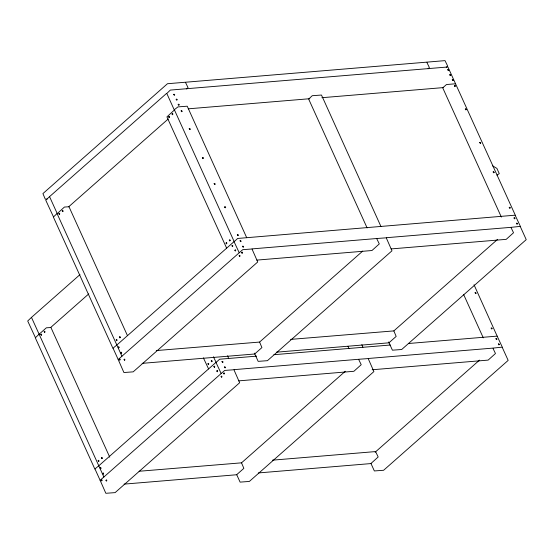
<?xml version="1.0" encoding="UTF-8"?>
<svg xmlns="http://www.w3.org/2000/svg" width="554" height="554" viewBox="0 0 554 554"><rect width="100%" height="100%" fill="white"/><g stroke="black" fill="none" stroke-linecap="round" stroke-linejoin="round"><path stroke-width="0.83" d="M239.231 252.756L234.079 241.752L237.652 238.462L515.289 215.167L447.909 66.979L170.341 90.08L166.809 93.46L174.212 109.803L177.966 106.887L187.231 106.209L246.71 237.708M56.917 213.664L53.378 217.05L112.898 348.258L116.603 345.246M127.448 335.606L69.001 206.76L64.423 207.051L57.131 213.74L116.852 345.024L233.899 241.773M38.856 334.429L35.311 337.815L94.831 469.016L98.543 466.004M109.74 457.154L50.94 327.525L46.356 327.809L39.105 334.207L98.792 465.782L215.831 362.531M174.462 109.976L234.148 241.551M113.106 348.334L118.189 359.539L242.735 249.667L252.001 248.988L257.721 261.987L133.175 371.852L123.909 372.53L118.189 359.539M116.852 345.024L121.935 356.229M95.039 469.093L100.122 480.297L224.668 370.432L233.933 369.753L239.653 382.745L115.107 492.617L105.842 493.295L100.122 480.297M98.792 465.782L103.875 476.987M256.647 356.139L219.585 359.227L216.012 362.51L221.164 373.521M228.643 358.473L227.618 355.82M380.965 226.538L321.486 95.039L312.221 95.71L308.675 99.097L367.122 227.943M362.898 347.296L361.866 344.643M511.238 227.32L520.372 226.371L515.213 215.368M408.367 343.515L497.153 336.126L474.023 284.763M493.171 348.085L502.305 347.129L497.153 336.126M49.292 196.857L45.767 200.243L53.419 216.752M166.588 93.391L49.548 196.642L57.166 213.442M186.663 88.986L188.028 87.636L185.417 82.234L167.46 83.73L42.914 193.602L45.248 199.121L47.166 199.059M174.212 110.198L166.92 116.887L226.648 248.171M68.654 206.808L168.243 118.958M31.232 317.622L27.7 321.001L35.352 337.518M79.977 274.618L31.481 317.4L39.105 334.207M50.587 327.566L88.744 293.911M428.09 68.821L429.371 67.553L426.753 62.152L185.728 82.214M446.268 67.38L447.639 66.037L445.028 60.628L427.072 62.124M442.971 87.629L446.469 84.54L455.533 83.786M156.29 350.571L259.591 342.067L362.718 251.087M139.082 471.26L241.523 462.832L345.301 371.27M290.538 339.401L393.846 330.897L497.617 239.342M375.113 452.23L479.549 360.1M496.952 175.14L499.272 173.637L496.903 168.409L492.464 165.736M188.256 108.826L309.797 98.709M321.867 97.705L443.408 87.594M252.105 248.891L376.672 238.525L379.289 243.926L371.963 250.519L256.841 260.103M376.983 238.497L386.256 237.818L391.976 250.81L267.43 360.682L258.164 361.36L254.431 353.14M386.36 237.714L510.926 227.348L513.537 232.749L506.218 239.349L391.096 248.926M142.129 363.355L254.667 353.992L261.924 347.593L259.591 342.067M276.384 352.185L388.922 342.815L396.172 336.423L393.846 330.897M273.891 354.705L390.258 345.024M234.037 369.65L358.604 359.283L361.222 364.684L353.895 371.284L238.781 380.861M358.923 359.255L368.188 358.576L373.908 371.575L249.362 481.44L240.097 482.119L236.703 474.646M368.292 358.48L492.859 348.113L495.477 353.514L488.15 360.107L372.17 369.76M272.478 460.159L375.57 451.579L378.181 456.981L370.855 463.58L258.316 472.943M124.061 484.12L236.606 474.75L243.857 468.359L241.523 462.832M520.296 226.565L526.231 239.64L401.685 349.505L392.412 350.183L388.686 341.97M502.236 347.33L508.163 360.398L383.617 470.27L374.352 470.948L370.958 463.476M216.081 362.316L213.38 356.734M208.581 368.929L203.38 357.856M442.591 87.539L501.356 217.078M463.705 294.659L483.289 337.843M347.988 346.347L349.062 348.708M40.885 334.512C41.515 337.033 42.263 332.753 40.885 334.512M41.176 334.609L41.488 334.928L41.197 334.54M44.147 331.624C44.784 334.145 45.532 329.872 44.147 331.624M44.445 331.721L44.756 332.047L44.445 331.721M58.946 213.747C59.583 216.268 60.331 211.995 58.946 213.747M59.243 213.844L59.555 214.169L59.243 213.844M62.214 210.866C62.851 213.387 63.592 209.107 62.214 210.866M62.512 210.963L62.824 211.282L62.512 210.963M98.134 460.727C98.771 463.241 99.512 458.968 98.134 460.727M98.432 460.824L98.744 461.143L98.432 460.824M100.17 467.943C100.807 470.464 101.555 466.184 100.17 467.943M100.468 468.04L100.78 468.359L100.468 468.04M101.403 457.839C102.04 460.36 102.781 456.087 101.403 457.839M101.701 457.936L102.012 458.262L101.701 457.936M101.209 480.138C101.839 482.659 102.587 478.379 101.209 480.138M101.5 480.235L101.811 480.553L101.5 480.235M102.836 473.372C103.466 475.893 104.214 471.613 102.836 473.372M103.127 473.469L103.439 473.788L103.127 473.469M106.008 480.29C106.645 482.811 107.393 478.531 106.008 480.29M106.306 480.387L106.617 480.706L106.306 480.387M116.202 339.962C116.839 342.483 117.58 338.21 116.202 339.962M116.499 340.059L116.804 340.385L116.513 339.99M118.237 347.178C118.875 349.699 119.616 345.426 118.237 347.178M118.535 347.275L118.847 347.6L118.535 347.275M119.47 337.081C120.1 339.602 120.848 335.322 119.47 337.081M119.761 337.178L120.073 337.497L119.761 337.178M119.276 359.373C119.906 361.894 120.654 357.621 119.276 359.373M119.567 359.47L119.879 359.795L119.567 359.47M120.897 352.614C121.534 355.128 122.282 350.855 120.897 352.614M121.194 352.711L121.506 353.03L121.194 352.711M124.075 359.525C124.712 362.046 125.453 357.773 124.075 359.525M124.373 359.622L124.685 359.948L124.387 359.553M168.79 116.852C169.42 119.373 170.168 115.1 168.79 116.852M169.081 116.949L169.392 117.275L169.081 116.949M172.052 113.972C172.689 116.492 173.437 112.213 172.052 113.972M172.349 114.069L172.661 114.387L172.349 114.069M207.972 363.833C208.609 366.346 209.357 362.074 207.972 363.833M208.269 363.93L208.581 364.248L208.269 363.93M211.24 360.945C211.877 363.466 212.625 359.193 211.24 360.945M211.538 361.042L211.85 361.367L211.538 361.042M213.948 366.568C214.585 369.089 215.333 364.816 213.948 366.568M214.246 366.665L214.557 366.99L214.246 366.665M216.877 370.972C217.507 373.493 218.255 369.213 216.877 370.972M217.168 371.069L217.48 371.388L217.168 371.069M226.039 243.067C226.676 245.588 227.417 241.309 226.039 243.067M226.337 243.164L226.648 243.483L226.337 243.164M221.115 376.491C221.752 379.012 222.493 374.733 221.115 376.491M221.413 376.588L221.725 376.907L221.427 376.519M223.567 373.292C224.204 375.813 224.945 371.533 223.567 373.292M229.308 240.187C229.945 242.707 230.686 238.428 229.308 240.187M223.864 373.389L224.169 373.708L223.878 373.313M229.605 240.284L229.917 240.602L229.605 240.284M232.015 245.81C232.652 248.331 233.393 244.051 232.015 245.81M232.313 245.907L232.625 246.225L232.313 245.907M234.938 250.214C235.575 252.735 236.323 248.455 234.938 250.214M235.235 250.311L235.547 250.63L235.235 250.311M239.183 255.733C239.813 258.247 240.561 253.974 239.183 255.733M239.473 255.83L239.785 256.149L239.494 255.754M241.634 252.527C242.264 255.048 243.012 250.775 241.634 252.527M241.925 252.624L242.237 252.949L241.946 252.555M173.748 94.312C174.219 96.638 175.625 93.716 173.748 94.312M174.039 94.554L174.468 94.928L174.108 94.485M176.186 99.228C176.65 101.555 178.056 98.626 176.186 99.228M176.47 99.471L176.899 99.838L176.497 99.429M178.18 104.297C178.651 106.624 180.057 103.695 178.18 104.297M178.471 104.533L178.9 104.907L178.471 104.533M181.151 110.835C181.622 113.161 183.028 110.232 181.151 110.835M181.442 111.077L181.871 111.451L181.47 111.035M189.226 128.639C189.697 130.966 191.102 128.036 189.226 128.639M189.516 128.881L189.946 129.248L189.516 128.881M202.342 157.544C202.806 159.871 204.211 156.941 202.342 157.544M202.632 157.786L203.062 158.16L202.632 157.786M214.142 183.568C214.613 185.895 216.018 182.965 214.142 183.568M214.433 183.81L214.862 184.184L214.433 183.81M224.737 206.926C225.208 209.253 226.614 206.323 224.737 206.926M225.028 207.161L225.457 207.535L225.056 207.12M237.334 234.695C237.804 237.022 239.21 234.093 237.334 234.695M237.624 234.938L238.054 235.305L237.652 234.896M240.097 240.775C240.561 243.102 241.966 240.173 240.097 240.775M240.388 241.018L240.817 241.385L240.408 240.976M222.029 361.533C222.493 363.867 223.906 360.938 222.029 361.533M242.576 246.246C243.047 248.573 244.453 245.644 242.576 246.246M222.32 361.776L222.75 362.15L222.32 361.776M242.867 246.488L243.296 246.855L242.867 246.488M224.508 367.004C224.979 369.331 226.385 366.402 224.508 367.004M224.799 367.247L225.229 367.621L224.799 367.247M447.84 69.686C448.311 72.013 449.716 69.084 447.84 69.686M448.131 69.929L448.56 70.296L448.131 69.929M449.841 74.748C450.312 77.075 451.718 74.146 449.841 74.748M450.132 74.991L450.561 75.365L450.16 74.949M452.272 79.665C452.743 81.992 454.148 79.063 452.272 79.665M452.563 79.908L452.992 80.275L452.59 79.859M454.398 85.558C454.869 87.885 456.274 84.956 454.398 85.558M454.689 85.801L455.118 86.168L454.716 85.759M465.312 109.013C465.782 111.34 467.188 108.411 465.312 109.013M465.602 109.256L466.032 109.623L465.63 109.214M479.812 142.468C480.276 144.795 481.689 141.866 479.812 142.468M480.103 142.71L480.533 143.077L480.103 142.71M493.171 171.92C493.642 174.247 495.047 171.318 493.171 171.92M493.462 172.162L493.891 172.536L493.462 172.162M475.11 292.685C475.574 295.012 476.98 292.083 475.11 292.685M475.394 292.921L475.824 293.295L475.394 292.921M509.237 207.328C509.701 209.654 511.107 206.725 509.237 207.328M509.528 207.57L509.957 207.944L509.528 207.57M491.169 328.093C491.64 330.419 493.046 327.49 491.169 328.093M491.46 328.335L491.89 328.702L491.488 328.287M514.043 217.937C514.514 220.263 515.919 217.334 514.043 217.937M514.334 218.172L514.763 218.546L514.361 218.131M516.453 223.234C516.917 225.561 518.322 222.632 516.453 223.234M495.982 338.695C496.446 341.022 497.852 338.092 495.982 338.695M516.744 223.477L517.173 223.851L516.744 223.477M496.273 338.937L496.703 339.304L496.273 338.937M498.385 343.999C498.856 346.326 500.262 343.397 498.385 343.999M498.676 344.235L499.106 344.609L498.676 344.235"/></g></svg>
